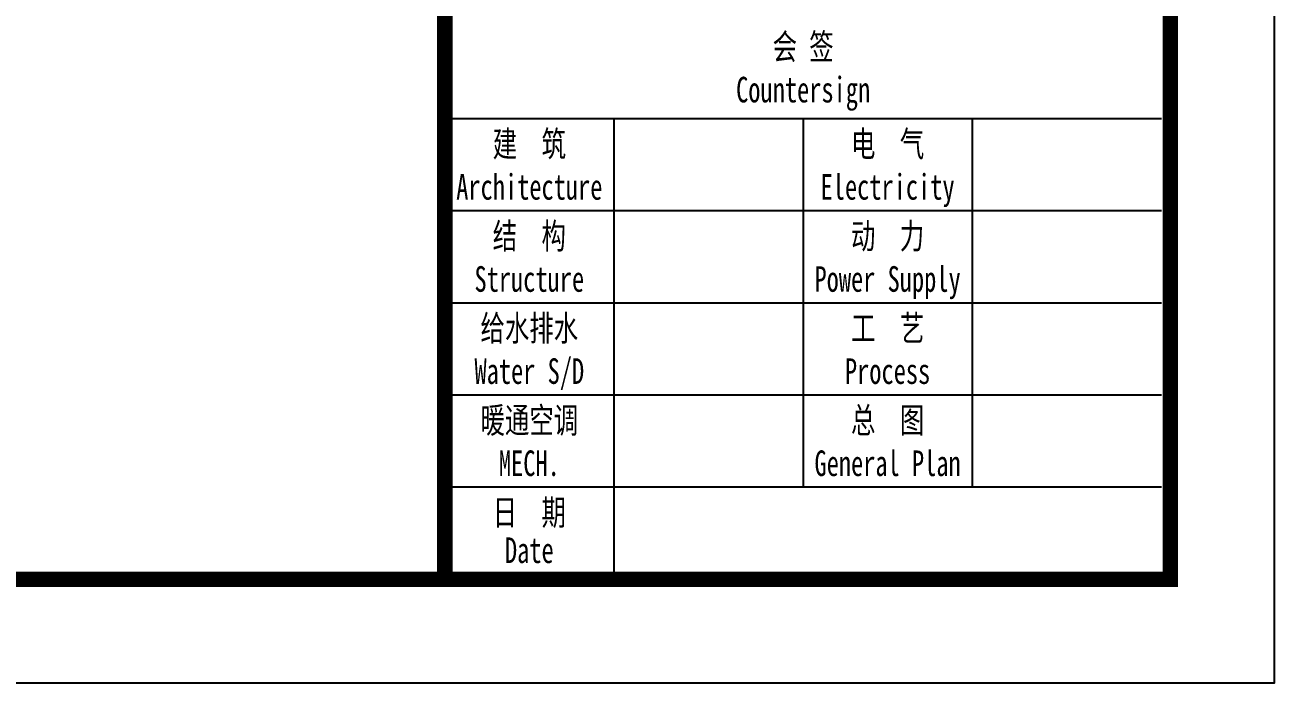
# Model space of a CAD drawing. Extents: x 177291 to 1288761, y 177638 to 322898.
# Drawn here: x 485415 to 498197, y 251928 to 258663 of the extents above; entities that cross this region are included whole.
import ezdxf
from ezdxf.enums import TextEntityAlignment as Align

# ---------------------------------------------------------------- set-up
doc = ezdxf.new("R2010")
doc.units = 0
doc.header["$LTSCALE"] = 1000
doc.layers.add('PUB_TITLE', color=4, linetype='Continuous')
doc.styles.add('_gyy_title_ST', font='', dxfattribs={"width": 0.8})
doc.styles.get('_gyy_title_ST').set_extended_font_data('SimSun')

msp = doc.modelspace()

# ---------------------------------------------------------------- linework, layer by layer
at = {"layer": 'PUB_TITLE'}
for p, q in [((497044.5049409692, 257702.5703216923), (489711.7696009672, 257702.5703216923)), ((491440.2000739693, 257702.5703216923), (491440.2000739693, 252988.6690316923)), ((493378.1372709693, 257702.5703216923), (493378.1372709672, 253931.4492896923)), ((495106.5677439692, 257702.5703216923), (495106.5677439692, 253931.4492896923)), ((497044.5049409692, 256759.7900636923), (489711.7696009672, 256759.7900636923)), ((497044.5049409692, 255817.0098056924), (489711.7696009672, 255817.0098056924)), ((497044.5049409692, 254874.2295476923), (489711.7696009672, 254874.2295476923)), ((497044.5049409692, 253931.4492896923), (489711.7696009693, 253931.4492896923))]:
    msp.add_line(p, q, dxfattribs=at)
msp.add_lwpolyline([(408999.2816329692, 314928.3444236923), (498196.6566409693, 314928.3444236923), (498196.6566409693, 251928.0581516923), (408999.2816329692, 251928.0581516923)], close=True, dxfattribs=at)
at = {"layer": 'PUB_TITLE', "const_width": 159.091632}
for points in [[(411650.8088329692, 252988.6690316923), (411650.8088329692, 313867.7335436923), (497136.0457609692, 313867.7335436923), (497136.0457609692, 252988.6690316923)], [(489711.7696009693, 313867.7335436923), (497136.0457609692, 313867.7335436923), (497136.0457609692, 252988.6690316923), (489711.7696009693, 252988.6690316923)]]:
    msp.add_lwpolyline(points, close=True, dxfattribs=at)

# ---------------------------------------------------------------- texts
at = {"layer": 'PUB_TITLE', "style": '_gyy_title_ST', "width": 0.7}
for s, p in [('会 签', (493378.1372709693, 258310.1398212924)), ('Countersign', (493378.1372709693, 257870.1767484661)), ('建  筑', (490575.9848374692, 257314.9828822923)), ('电  气', (494242.3525074692, 257314.9828822923)), ('Architecture', (490575.9848374692, 256875.0198094661)), ('Electricity', (494242.3525074692, 256875.0198094661)), ('结  构', (490575.9848374692, 256372.2026242923)), ('动  力', (494242.3525074692, 256372.2026242923)), ('Structure', (490575.9848374692, 255932.2426941797)), ('Power Supply', (494242.3525074692, 255932.2426941797)), ('给水排水', (490575.9848374692, 255429.4223662923)), ('工  艺', (494242.3525074692, 255429.4223662923)), ('Water S/D', (490575.9848374692, 254989.4592934661)), ('Process', (494242.3525074692, 254989.4592934661)), ('暖通空调', (490575.9848374692, 254486.6421082924)), ('总  图', (494242.3525074692, 254486.6421082924)), ('MECH.', (490575.9848374692, 254046.680083036)), ('General Plan', (494242.3525074692, 254046.680083036)), ('日  期', (490575.9848374692, 253543.8618502924)), ('Date', (490575.9848374692, 253156.2754584661))]:
    msp.add_text(s, height=261.8831430965037, dxfattribs=at).set_placement(p, align=Align.CENTER)

doc.saveas('drawing.dxf')
